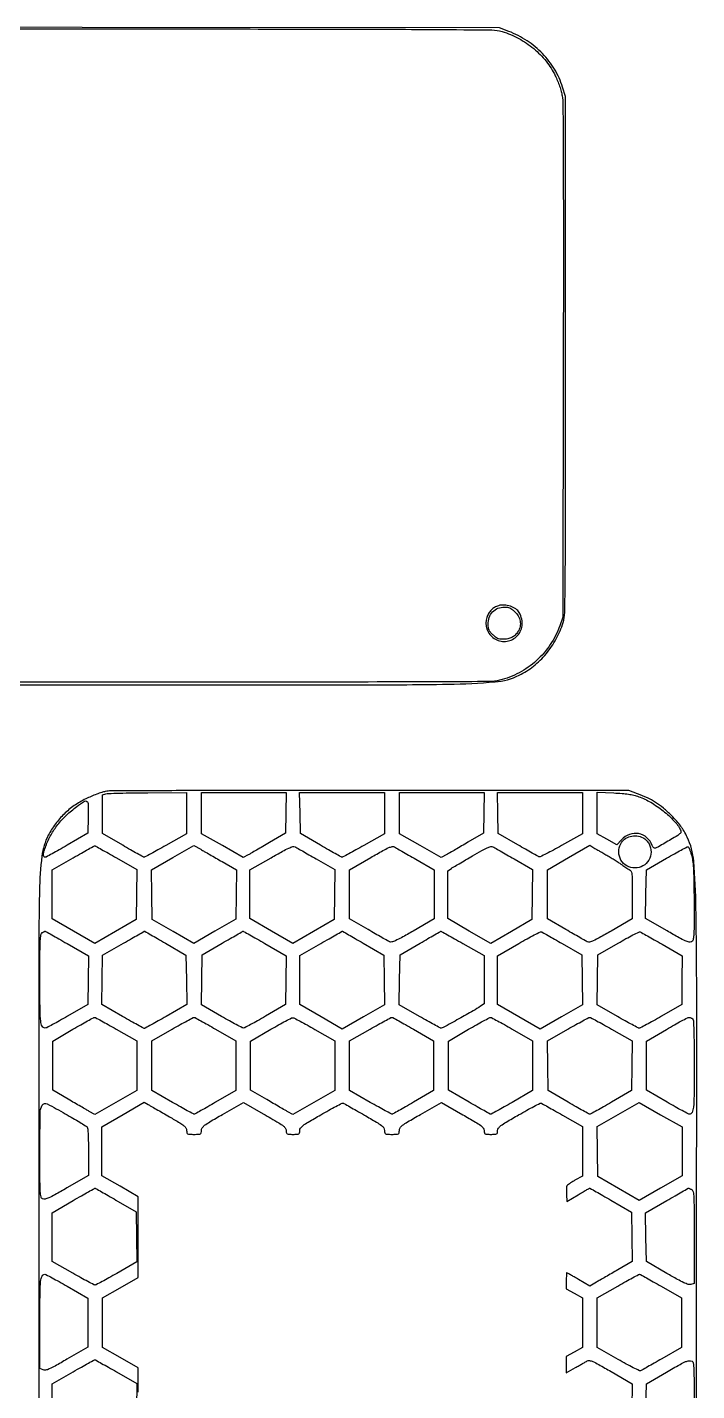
# Model space of a CAD drawing. Extents: x 59 to 2262, y 42 to 2281.
# Drawn here: x 1765 to 2262, y 1267 to 2281 of the extents above; entities that cross this region are included whole.
import ezdxf

# ---------------------------------------------------------------- set-up
doc = ezdxf.new("R2010")
doc.units = 0

msp = doc.modelspace()

# ---------------------------------------------------------------- linework, layer by layer
for points in [[(1416.88808, 2142.603024, 0.000001), (1458.552596, 2213.952597)], [(1497.23666, 2279.578695, -0.000007), (1587.23961, 2279.725788, -0.000388)], [(1686.498145, 2279.809561, -0.000233), (1804.317767, 2279.76259, -0.000102), (1996.21453, 2279.557509, -0.001313), (2067.888031, 2279.27812, -0.001261), (2109.698356, 2278.899886, -0.070261), (2117.407799, 2277.720039, -0.051294), (2129.667796, 2272.61371, -0.049344), (2140.804857, 2265.063573, -0.050123), (2150.087219, 2255.610126, -0.056885), (2156.857588, 2244.869968, -0.016607), (2158.48441, 2241.183579, -0.012645), (2160.027376, 2237.048012, -0.012838), (2161.27951, 2233.086501, -0.02849), (2161.98106, 2230, -0.040188), (2162.532484, 2223.618908, -0.000445), (2162.748825, 2180.171675, -0.001073), (2162.862545, 2121.67313, -0.000326), (2162.786825, 2033), (2162.5, 1842.5), (2160.162054, 1836, -0.061557), (2153.094656, 1822.025842, -0.06093), (2142.817232, 1810.138789, -0.061048), (2129.998137, 1801.098166, -0.062249), (2115.45765, 1795.492614, -0.059883), (2107.809801, 1794.539423, -0.000373), (2038.323914, 1794.287419, -0.00078), (1928.774131, 1794.14266, -0.00009), (1682.45765, 1794.245377)], [(1681, 1792.228073, 0.000098), (2006.533661, 1792.083365, 0.003981), (2077.492499, 1792.630684, 0.016797), (2112.128213, 1794.338401, 0.093373), (2130, 1799.266512, 0.055186), (2140.71725, 1806.068508, 0.050238), (2150.066237, 1815.246727, 0.04944), (2157.528321, 1826.261855, 0.049819), (2162.660308, 1838.5, 0.068906), (2163.844294, 1845.840363, 0.003265), (2164.239819, 1870.876059, 0.002156), (2164.460884, 1915.483488, 0.000161), (2164.5, 2037), (2164.5, 2229.5), (2162.282083, 2236.5, 0.058608), (2156.306456, 2249.741387, 0.057056), (2147.376682, 2261.366983, 0.055864), (2135.857479, 2270.87812, 0.051936), (2122.241551, 2277.877182), (2115.5, 2280.5), (1805.5, 2280.709285), (1495.5, 2280.91857)], [(2261.772515, 1230, 0.000097), (2261.917815, 1555.00059, 0.003917), (2261.378083, 1626.196468, 0.016382), (2259.700994, 1660.982489, 0.092121), (2254.853188, 1678.869968, 0.018218), (2252.487343, 1683.361383, 0.026856), (2250.064019, 1687.101244, 0.025071), (2247.128416, 1690.740536, 0.013387), (2243.163353, 1694.948551, 0.021634), (2237.154482, 1700.491435, 0.032382), (2231.416233, 1704.737808, 0.033008), (2225.262507, 1708.150469, 0.023722), (2218, 1711.160545), (2211.5, 1713.5), (2019.5, 1713.64572, 0.000388), (1940.180657, 1713.644368, 0.000812), (1878.451394, 1713.495223, 0.000167), (1826.885938, 1713.269725, 0.045382), (1822.5, 1712.849996, 0.034145), (1819.952235, 1712.187561, 0.010441), (1816.202737, 1710.846356, 0.010398), (1812.055619, 1709.164899, 0.011193), (1808.083785, 1707.351121, 0.039146), (1799.496258, 1702.330876, 0.040853), (1791.926709, 1696.097064, 0.040877), (1785.475328, 1688.719118, 0.039287), (1780.214328, 1680.29508, 0.090842), (1775.465337, 1664.862823, 0.024039), (1773.672401, 1639.024248, 0.005367), (1773.121941, 1586.478185, 0.00014), (1773.248391, 1351.918122), (1773.5, 1044.66176)], [(1846.964291, 1266.25), (1846.928583, 1284.5), (1833.714291, 1292.034085), (1820.5, 1299.568169), (1820.5, 1318.034085), (1820.5, 1336.5), (1833.716765, 1344), (1846.93353, 1351.5), (1846.966765, 1381.568666), (1847, 1411.637332), (1833.5, 1419.408393), (1820, 1427.179455), (1820, 1445.352149), (1820, 1463.524843), (1835.75, 1472.676409), (1851.5, 1481.827976), (1854.5, 1480.10601, -0.000119), (1856.337116, 1479.050944, -0.000015), (1860.364063, 1476.736813, -0.000017), (1865.14834, 1473.987067, -0.000014), (1870.25, 1471.054481, -0.003824), (1877.831734, 1466.618496, -0.034346), (1880.996301, 1464.426936, -0.088858), (1882.480735, 1462.731659, -0.136319), (1883, 1460.862459, 0.04715), (1883.162475, 1459.143326, 0.229524), (1883.730356, 1458.380112, 0.112304), (1884.961708, 1458.057552, 0.008132), (1888.5, 1458, 0.008085), (1892.053765, 1458.057468, 0.114041), (1893.277366, 1458.382238, 0.229926), (1893.841174, 1459.151855, 0.045096), (1894, 1460.90923, -0.149955), (1894.604416, 1462.879232, -0.081147), (1896.362312, 1464.738704, -0.02935), (1900.130948, 1467.277598, -0.002879), (1909.596083, 1472.803178), (1925.192166, 1481.787896), (1939.846083, 1473.294064, -0.001524), (1951.436571, 1466.528595, -0.028508), (1954.950927, 1464.183657, -0.104593), (1956.461046, 1462.451298, -0.127824), (1957, 1460.377555, 0.071993), (1957.191847, 1459.052062, 0.213), (1957.77575, 1458.368878, 0.100754), (1959.008918, 1458.06313, 0.010552), (1962, 1458, 0.009938), (1965.13411, 1458.062302, 0.117208), (1966.299315, 1458.388678, 0.221767), (1966.84296, 1459.137641, 0.047888), (1967, 1460.773557, -0.160024), (1967.619795, 1462.66054, -0.072921), (1969.467104, 1464.526791, -0.027825), (1973.337447, 1467.114164, -0.003018), (1982.620618, 1472.523557, -0.003648), (1988.676112, 1475.944847, -0.005746), (1993.928875, 1478.783773, -0.001824), (1998.492531, 1481.161706, -0.191444), (1999.181479, 1481.229713, -0.057117), (1999.863422, 1480.946181, -0.000634), (2004.233898, 1478.50493, -0.001965), (2009.26721, 1475.659009, -0.001278), (2015.060861, 1472.333407, -0.003109), (2024.022553, 1467.084265, -0.029787), (2027.685557, 1464.601665, -0.07986), (2029.409173, 1462.774418, -0.150328), (2030, 1460.853694, 0.047548), (2030.163172, 1459.141709, 0.229436), (2030.731832, 1458.379713, 0.111977), (2031.96466, 1458.057568, 0.008141), (2035.5, 1458, 0.008072), (2039.058038, 1458.057446, 0.114527), (2040.279497, 1458.382837, 0.23002), (2040.842181, 1459.154227, 0.044539), (2041, 1460.922404, -0.149223), (2041.603527, 1462.8996, -0.082404), (2043.353649, 1464.752214, -0.02954), (2047.117306, 1467.274044, -0.00285), (2056.639075, 1472.796575), (2072.278151, 1481.748342), (2088.123503, 1472.624171, -0.003009), (2097.48891, 1467.156003, -0.027042), (2101.44172, 1464.5176, -0.069626), (2103.345646, 1462.627858, -0.16252), (2103.984427, 1460.75, 0.049198), (2104.153009, 1459.13455, 0.220201), (2104.703762, 1458.388279, 0.11587), (2105.876601, 1458.062649, 0.010028), (2109, 1458, 0.01), (2112.124889, 1458.062501, 0.11605), (2113.295879, 1458.387923, 0.220815), (2113.844318, 1459.133818, 0.049109), (2114.008463, 1460.75, -0.161595), (2114.636438, 1462.623006, -0.070762), (2116.510051, 1464.497334, -0.027431), (2120.408398, 1467.104397, -0.003054), (2129.649072, 1472.5, -0.003786), (2135.710899, 1475.92916, -0.005957), (2140.973415, 1478.772248, -0.001943), (2145.54056, 1481.147223, -0.193122), (2146.248502, 1481.214035, -0.055086), (2146.948903, 1480.919964, -0.000652), (2151.306203, 1478.4891, -0.001961), (2156.330388, 1475.651667, -0.001279), (2162.107894, 1472.339228), (2177, 1463.750384), (2177, 1445.383741), (2177, 1427.017099), (2171.413183, 1423.864094, 0.012052), (2169.239208, 1422.567121, 0.015962), (2167.329437, 1421.277516, 0.013314), (2165.821048, 1420.124917, 0.13208), (2165.356387, 1419.486346, 0.074704), (2165.18972, 1418.731382, 0.010543), (2165.114586, 1417.135942, 0.011827), (2165.110167, 1415.230709, 0.009816), (2165.193204, 1413.204824), (2165.5, 1408.148046), (2173.836445, 1413.074023, -0.00127), (2177.050991, 1414.962485, -0.002047), (2179.799954, 1416.552994, -0.000331), (2182.239655, 1417.949123, -0.13051), (2182.431253, 1418, -0.12971), (2182.626442, 1417.948498, -0.0001), (2187.138997, 1415.387744, -0.001113), (2192.169788, 1412.516751, -0.00068), (2198.094808, 1409.107215), (2213.5, 1400.21443), (2213.77127, 1381.823373), (2214.042541, 1363.432316), (2203.27127, 1357.241835, 0.00018), (2198.778044, 1354.657324, 0.000169), (2194.184588, 1352.010891, 0.000168), (2190.107567, 1349.658337, 0.000577), (2187.463496, 1348.127381), (2182.426991, 1345.203409), (2174.127051, 1350.101704, 0.002039), (2170.915661, 1351.979323, 0.003218), (2168.143736, 1353.561126, 0.000814), (2165.713786, 1354.921919, 0.127907), (2165.413555, 1355, 0.388599), (2165.247254, 1354.847762, 0.00466), (2165.121482, 1353.257385, 0.010864), (2165.029735, 1351.342337, 0.006536), (2165, 1349.067693), (2165, 1343.135385), (2171, 1339.836868), (2177, 1336.538351), (2177, 1318), (2177, 1299.461649), (2171, 1296.163132), (2165, 1292.864615), (2165, 1286.846242), (2165, 1280.827868), (2171.75, 1284.579706, 0.001466), (2174.480912, 1286.108123, 0.001636), (2177.104688, 1287.598033, 0.001507), (2179.332827, 1288.881869, 0.008643), (2180.5, 1289.586323, -0.19038), (2182.220716, 1289.906662, -0.056573), (2184.819806, 1289.087764, -0.023931), (2189.143907, 1286.912418, -0.002982), (2198.271208, 1281.687424), (2214.042416, 1272.533744), (2213.771208, 1254.175994)]]:
    msp.add_lwpolyline(points, format="xyb")
for points in [[(2114.619302, 1850.975888, 0.065175), (2111.81632, 1849.709448, 0.057763), (2109.304966, 1847.720107, 0.05698), (2107.285077, 1845.179087, 0.059826), (2105.929958, 1842.287771, 0.167116), (2106.038199, 1833.55698, 0.162407), (2111.486638, 1826.616908, 0.164915), (2119.938756, 1824.401586, 0.171865), (2127.828267, 1827.839577, 0.082648), (2130.758994, 1831.658842, 0.091557), (2132.163718, 1836.089993, 0.087148), (2131.925108, 1840.909187, 0.067118), (2130.080137, 1845.850263, 0.125815), (2127.625572, 1848.529235, 0.064752), (2123.500648, 1850.518977, 0.062627), (2118.802921, 1851.446973, 0.091287)], [(2126.57639, 1846.749399, -0.073174), (2129.356768, 1843.331395, -0.092054), (2130.765917, 1839.509163, -0.09565), (2130.682411, 1835.551874, -0.085647), (2129.147294, 1831.738326, -0.05888), (2127.071315, 1829.12443, -0.07813), (2124.614064, 1827.347719, -0.073086), (2121.599738, 1826.334833, -0.044594), (2117.852947, 1826, -0.03688), (2115.637843, 1826.16361, -0.07025), (2113.928563, 1826.669448, -0.063746), (2112.321286, 1827.666666, -0.025697), (2110.4, 1829.4, -0.02565), (2108.65303, 1831.336035, -0.06501), (2107.659672, 1832.94545, -0.070815), (2107.160164, 1834.671156, -0.035104), (2107, 1836.94966, -0.078336), (2107.842253, 1842.292586, -0.111256), (2110.28275, 1846.41703, -0.114704), (2114.190851, 1849.013845, -0.087078), (2119.264685, 1849.959962, -0.043361), (2121.276678, 1849.806689, -0.062845), (2122.983118, 1849.30076, -0.055678), (2124.653624, 1848.333184, -0.026402)], [(1809.780779, 1693.899247), (1809.5, 1681.798493), (1794.163226, 1672.899247, -0.00226), (1788.222869, 1669.488118, -0.003542), (1783.080705, 1666.614154, -0.000996), (1778.5892, 1664.15707, -0.125296), (1777.972243, 1664, -0.250713), (1776.948735, 1664.547637, -0.160999), (1776.582488, 1665.876475, -0.063214), (1777.017852, 1668.316329, -0.01429), (1778.390533, 1672.305403, -0.037693), (1782.259303, 1680.623375, -0.038341), (1787.313992, 1688.216251, -0.036942), (1793.653699, 1695.189614, -0.030388), (1801.360009, 1701.658853, -0.014354), (1807.123819, 1705.677752, -0.34385), (1808.965054, 1705.526082, -0.208864), (1809.879036, 1703.448414, -0.006455)], [(1882.96497, 1696.75), (1882.929939, 1681.5), (1867.599975, 1672.75, -0.002548), (1861.660031, 1669.39963, -0.00399), (1856.513217, 1666.584683, -0.001167), (1852.024394, 1664.189423, -0.136604), (1851.385005, 1664.048921, -0.112374), (1850.748653, 1664.231239, -0.001002), (1846.35372, 1666.659926, -0.003391), (1841.313346, 1669.503382, -0.002175), (1835.5, 1672.868753), (1820.5, 1681.639663), (1820.5, 1696.024747), (1820.5, 1710.40983), (1823, 1711.105235, -0.059985), (1824.844374, 1711.386771, -0.001553), (1833.210938, 1711.625646, -0.003268), (1843.05237, 1711.81168, -0.002224), (1854.25, 1711.90032), (1883, 1712)], [(1956.776046, 1696.901982), (1956.5, 1681.803964), (1944.5, 1674.828785, -0.000383), (1939.633996, 1672.005333, -0.000427), (1934.936314, 1669.289711, -0.000393), (1930.927795, 1666.981245, -0.00225), (1928.793834, 1665.767298), (1925.087668, 1663.68099), (1909.553853, 1672.590495), (1894.020038, 1681.5), (1894.010019, 1696.75), (1894, 1712), (1925.526046, 1712), (1957.052092, 1712)], [(2029.96497, 1696.75), (2029.929939, 1681.5), (2014.599975, 1672.75, -0.002548), (2008.660031, 1669.39963, -0.00399), (2003.513217, 1666.584683, -0.001167), (1999.024394, 1664.189423, -0.136604), (1998.385005, 1664.048921, -0.112357), (1997.748644, 1664.231219, -0.001002), (1993.35372, 1666.659515, -0.00339), (1988.313346, 1669.50252, -0.002175), (1982.5, 1672.867353), (1967.5, 1681.636865), (1967.223954, 1696.818432), (1966.947908, 1712), (1998.473954, 1712), (2030, 1712)], [(2103.776046, 1696.902417), (2103.5, 1681.804835), (2092, 1675.094786, -0.000593), (2087.290177, 1672.354171, -0.000622), (2082.648235, 1669.668138, -0.000596), (2078.635275, 1667.35909, -0.002778), (2076.313142, 1666.043715), (2072.126284, 1663.702694), (2056.576671, 1672.601347), (2041.027058, 1681.5), (2041.013529, 1696.75), (2041, 1712), (2072.526046, 1712), (2104.052092, 1712)], [(2176.97398, 1696.75), (2176.947959, 1681.5), (2161.450144, 1672.652158, -0.005482), (2155.421463, 1669.29743, -0.008526), (2150.144626, 1666.551763, -0.003602), (2145.619922, 1664.335196, -0.212912), (2144.726165, 1664.309487, -0.030537), (2143.849896, 1664.734784, -0.000627), (2139.600811, 1667.134862, -0.00147), (2134.64526, 1669.961474, -0.000989), (2129, 1673.218392), (2114.5, 1681.622125), (2114.223954, 1696.811062), (2113.947908, 1712), (2145.473954, 1712), (2177, 1712)], [(2218.858026, 1708.992771, -0.04957), (2227.782168, 1704.801299, -0.033589), (2237.026447, 1698.404652, -0.034067), (2244.987892, 1691.126843, -0.070706), (2249.874806, 1684.295186, -0.139023), (2250.166183, 1682.883119, -0.180631), (2249.619609, 1681.69194, -0.05752), (2247.804643, 1680.259084, -0.005), (2242.761001, 1677.212606, -0.001507), (2233.489503, 1671.775809, -0.053234), (2231.205883, 1670.753328, -0.288532), (2229.957549, 1671.068353, -0.100241), (2228.923937, 1672.709758, 0.121873), (2224.90451, 1678.525882, 0.135149), (2218.780902, 1681.520704, 0.134274), (2211.956109, 1680.968305, 0.119617), (2206.013617, 1677.025364), (2202.5, 1673.230046), (2195.261229, 1677.365023), (2188.022458, 1681.5), (2188.011229, 1696.87072), (2188, 1712.24144), (2200.25, 1711.741776, -0.008321), (2206.465803, 1711.384547, -0.018157), (2211.209519, 1710.858892, -0.02266), (2215.159314, 1710.091144, -0.025692)], [(1830.771659, 1663.542974), (1846.043317, 1654.778818), (1845.771659, 1636.205605), (1845.5, 1617.632392), (1830.202291, 1608.793886), (1814.904582, 1599.95538), (1798.952291, 1609.120027), (1783, 1618.284674), (1783.014918, 1636.392337), (1783.029837, 1654.5), (1798.764918, 1663.604583, -0.002185), (1804.833496, 1667.080648, -0.003545), (1810.024695, 1669.975646, -0.000642), (1814.615524, 1672.485669, -0.223966), (1815, 1672.508148, -0.033553), (1815.382342, 1672.323766, -0.000116), (1819.839175, 1669.791708, -0.000631), (1824.881299, 1666.917158, -0.000396)], [(1909.27127, 1660.758165), (1920.042541, 1654.567684), (1919.77127, 1636.232043), (1919.5, 1617.896401), (1903.932108, 1608.932661), (1888.364217, 1599.968921), (1872.932108, 1608.877246), (1857.5, 1617.78557), (1857.228505, 1636.23767), (1856.95701, 1654.68977), (1872.67399, 1663.753467), (1888.390971, 1672.817164), (1893.445485, 1669.882905, 0.000572), (1896.096947, 1668.347727, 0.000167), (1900.179297, 1665.992131, 0.000168), (1904.776723, 1663.343431, 0.00018)], [(2196, 1664.972489, -0.006702), (2199.087266, 1663.150252, -0.006468), (2202.161566, 1661.224734, -0.006413), (2204.824728, 1659.459614, -0.023421), (2206.44363, 1658.241708, 0.017823), (2207.739621, 1657.243821, 0.014319), (2209.200065, 1656.261972, 0.014559), (2210.603515, 1655.431846, 0.03544), (2211.69363, 1654.926382, -0.16712), (2213.034073, 1653.809884, -0.106187), (2213.705644, 1651.871607, -0.028766), (2213.959036, 1647.944642, -0.00173), (2214, 1636.108165), (2214, 1618.166829), (2198.344857, 1609.13126, -0.0033), (2189.571542, 1604.144529, -0.022342), (2185.110368, 1601.903147, -0.046747), (2182.357121, 1600.967841, -0.18034), (2180.594857, 1601.185325, -0.009012), (2179.201922, 1601.942058, -0.000547), (2175.076302, 1604.286601, -0.000817), (2170.169435, 1607.09286, -0.000604), (2164.75, 1610.212737), (2151, 1618.150517), (2151, 1636.372723), (2151, 1654.594929), (2166.74192, 1663.729509), (2182.483841, 1672.864089), (2185.49192, 1671.064457, 0.002757), (2187.126629, 1670.098668, 0.000681), (2189.819502, 1668.532594, 0.000697), (2192.908, 1666.74781, 0.000698)], [(2222.032733, 1678.483073, -0.047307), (2223.266794, 1677.688951, -0.029774), (2224.550053, 1676.550053, -0.029774), (2225.688951, 1675.266794, -0.047307), (2226.483073, 1674.032733, -0.121535), (2227.966687, 1667.846101, -0.130753), (2226.333447, 1661.864605, -0.133471), (2221.982804, 1657.570649, -0.129077), (2216, 1656, -0.129087), (2210.019122, 1657.570275, -0.133363), (2205.667748, 1661.863482, -0.130701), (2204.032049, 1667.842517, -0.121685), (2205.512571, 1674.024309, -0.112034), (2208.376935, 1677.422335, -0.096209), (2212.584067, 1679.48294, -0.092355), (2217.411442, 1679.867182, -0.093393)], [(1979.271644, 1662.7436), (1993.043287, 1654.770702), (1992.771644, 1636.202988), (1992.5, 1617.635274), (1977.209304, 1608.765701), (1961.918608, 1599.896129), (1945.959304, 1609.147488), (1930, 1618.398847), (1930.018727, 1636.449423), (1930.037454, 1654.5), (1945.768727, 1663.594697, -0.003605), (1954.226514, 1668.403356, -0.020219), (1958.868466, 1670.757391, -0.036258), (1961.805729, 1671.850965, -0.187693), (1963.5, 1671.702947, -0.013837), (1964.837445, 1670.996624, -0.000763), (1968.95792, 1668.664229, -0.001181), (1973.850679, 1665.869504, -0.000863)], [(2053.25, 1662.470045), (2067, 1654.559811), (2067, 1636.370675), (2067, 1618.18154), (2051.323096, 1609.150262, -0.00334), (2042.589762, 1604.196495, -0.022014), (2038.100158, 1601.942576, -0.045083), (2035.322034, 1600.987443, -0.182112), (2033.573096, 1601.196971, -0.009058), (2032.192104, 1601.94716, -0.000541), (2028.06991, 1604.290022, -0.000813), (2023.167875, 1607.093693, -0.0006), (2017.75, 1610.212737), (2004, 1618.150517), (2004, 1636.430889), (2004, 1654.711261), (2019.75, 1663.785556, -0.003025), (2028.826327, 1668.941968, -0.023738), (2033.16566, 1671.108828, -0.055237), (2035.780576, 1671.932929, -0.189692), (2037.5, 1671.620065, 0.006747), (2038.854525, 1670.805499, 0.000408), (2042.951562, 1668.420835, 0.00061), (2047.837472, 1665.590318, 0.000451)], [(2126.271742, 1662.774659), (2140.043484, 1654.824276), (2139.771742, 1636.229775), (2139.5, 1617.635274), (2124.250497, 1608.789598), (2109.000994, 1599.943923), (2093.000497, 1609.154187), (2077, 1618.364451), (2077, 1636.159173), (2077, 1653.953894), (2079.699324, 1655.726947, -0.010282), (2081.408412, 1656.799916, -0.001095), (2085.439357, 1659.204466, -0.00135), (2090.254378, 1662.044914, -0.001084), (2095.449324, 1665.075492, -0.004527), (2102.391061, 1669.021363, -0.023471), (2106.340848, 1670.982684, -0.042737), (2108.895476, 1671.853547, -0.174707), (2110.5, 1671.688013, -0.015566), (2111.836238, 1670.992596, -0.000853), (2115.957949, 1668.67249, -0.001324), (2120.850729, 1665.890236, -0.000967)], [(2258.181777, 1664.930241, -0.034981), (2259.047151, 1660.32839, -0.01637), (2259.551267, 1654.283815, -0.009766), (2259.827606, 1645.354702, -0.002247), (2259.931777, 1630.285184, -0.001138), (2259.934325, 1612.292922, -0.015925), (2259.714345, 1605.821831, -0.046489), (2259.183678, 1602.506945, -0.209943), (2258.001262, 1601.000675, -0.190672), (2256.287572, 1600.803463, -0.041178), (2253.424822, 1601.830816, -0.021041), (2248.809252, 1604.169211, -0.003329), (2239.9796, 1609.197484), (2223.956677, 1618.463984), (2224.228338, 1636.481992), (2224.5, 1654.5), (2239.5, 1663.240608, -0.004155), (2245.321779, 1666.568501, -0.006515), (2250.3875, 1669.322492, -0.002277), (2254.771621, 1671.606997, -0.196668), (2255.5, 1671.670849, -0.211997), (2255.969849, 1671.259799, -0.013897), (2256.700272, 1669.562769, -0.018235), (2257.464792, 1667.416453, -0.012478)], [(1794.156902, 1599.847805), (1810.04394, 1590.69561), (1809.77197, 1572.620996), (1809.5, 1554.546382), (1794.5, 1545.785104, -0.00414), (1788.639696, 1542.426948, -0.00616), (1783.450938, 1539.593952, -0.002937), (1779.010369, 1537.273302, -0.117539), (1777.95, 1537.011913, -0.277857), (1775.712891, 1538.335797, -0.096682), (1774.554162, 1542.060082, -0.02545), (1774.081352, 1550.2056, -0.001773), (1774, 1573.15031, -0.001079), (1774.044015, 1593.547227, -0.011494), (1774.270513, 1601.841095, -0.023124), (1774.709671, 1606.376435, -0.229037), (1775.75, 1607.919901, -0.007632), (1776.448324, 1608.312487, -0.00998), (1777.099011, 1608.648701, -0.007819), (1777.650222, 1608.909094, -0.086932), (1777.884932, 1608.969591, -0.14828), (1778.173854, 1608.906322, -0.000234), (1782.823608, 1606.30261, -0.001813), (1788.038288, 1603.354453, -0.001116)], [(1867.194366, 1600.11395), (1882.5, 1591.2279), (1882.771247, 1572.836556), (1883.042493, 1554.445212), (1867.771247, 1545.640305, -0.00192), (1861.857502, 1542.260816, -0.003004), (1856.740929, 1539.403347, -0.000831), (1852.269664, 1536.951066, -0.106565), (1851.665957, 1536.772447, -0.143137), (1851.060974, 1536.900767, -0.001073), (1846.545997, 1539.340968, -0.003893), (1841.380119, 1542.199618, -0.002474), (1835.407514, 1545.604748), (1819.983115, 1554.5), (1820.241557, 1572.834814), (1820.5, 1591.169629), (1835.977994, 1600.084814, -0.000566), (1841.928017, 1603.503006, -0.00093), (1846.972887, 1606.381164, -0.00007), (1851.508341, 1608.956691, -0.129801), (1851.672361, 1609, -0.130649), (1851.836209, 1608.956443, -0.000072), (1856.321203, 1606.389723, -0.000944), (1861.310433, 1603.520969, -0.000575)], [(1941.171592, 1599.870418), (1957.044115, 1590.740835), (1956.772058, 1572.620418), (1956.5, 1554.5), (1941.5, 1545.758855, -0.003465), (1935.657706, 1542.408314, -0.00525), (1930.525687, 1539.58282, -0.002164), (1926.107752, 1537.235154, -0.119891), (1925.204465, 1537.008855, -0.121985), (1924.30043, 1537.226196, -0.002217), (1919.890286, 1539.539791, -0.005357), (1914.766011, 1542.327803, -0.003535), (1908.932904, 1545.637243), (1893.956879, 1554.274485), (1894.228439, 1572.837911), (1894.5, 1591.401337), (1909.5, 1600.157472, -0.000884), (1915.279407, 1603.517466, -0.001429), (1920.211113, 1606.354182, -0.000201), (1924.60082, 1608.860125, -0.103018), (1924.899534, 1608.956804, -0.155207), (1925.199541, 1608.895908, -0.000264), (1929.844259, 1606.305496, -0.001965), (1935.057511, 1603.367463, -0.00121)], [(2014.188536, 1600.149655), (2029.5, 1591.299309), (2029.771346, 1572.845311), (2030.042692, 1554.391312), (2014.337245, 1545.347514), (1998.631798, 1536.303716), (1982.831472, 1545.401858), (1967.031146, 1554.5), (1967.015573, 1572.666586), (1967, 1590.833171), (1982.738041, 1599.916586, -0.000517), (1988.786678, 1603.399309, -0.000849), (1993.911928, 1606.331747, -0.000058), (1998.524415, 1608.959704, -0.130168), (1998.676578, 1609, -0.130289), (1998.828655, 1608.959688, -0.000062), (2003.31592, 1606.400211, -0.000873), (2008.30347, 1603.543008, -0.000531)], [(2088.130407, 1599.925431), (2104, 1590.850861), (2104, 1572.993525), (2104, 1555.136188), (2101.25, 1553.235461, -0.020695), (2095.889759, 1549.849467, -0.00344), (2085.273444, 1543.839432, -0.000959), (2073.664959, 1537.40191, -0.126776), (2072.105319, 1537, -0.121825), (2071.289688, 1537.201723, -0.001792), (2066.883346, 1539.543496, -0.004773), (2061.783665, 1542.340222, -0.003119), (2055.952792, 1545.658709), (2040.957037, 1554.317419), (2041.228518, 1572.839878), (2041.5, 1591.362336), (2056.5, 1600.132247, -0.000807), (2062.278068, 1603.497959, -0.001305), (2067.205495, 1606.340367, -0.000176), (2071.595353, 1608.855378, -0.098318), (2071.880407, 1608.951079, -0.159817), (2072.166939, 1608.896255, -0.000248), (2076.810762, 1606.319975, -0.001926), (2082.018775, 1603.401005, -0.001184)], [(2162, 1599.78121), (2176.5, 1591.377079), (2176.771489, 1572.845263), (2177.042978, 1554.313446), (2161.358283, 1545.296502), (2145.673588, 1536.279557), (2129.852367, 1545.389779), (2114.031146, 1554.5), (2114.015573, 1572.65923), (2114, 1590.81846), (2129.75, 1599.907125, -0.004376), (2135.859429, 1603.36171, -0.006902), (2141.167187, 1606.20696, -0.00239), (2145.758782, 1608.559525, -0.216729), (2146.5, 1608.590565, -0.032507), (2147.228622, 1608.238606, -0.000458), (2151.465625, 1605.835662, -0.001276), (2156.370638, 1603.03134, -0.00084)], [(2236.174554, 1599.36632), (2251, 1590.803836), (2250.986471, 1572.651918), (2250.972942, 1554.5), (2235.682176, 1545.75, -0.003214), (2229.733647, 1542.396587, -0.004903), (2224.524277, 1539.570312, -0.001899), (2220.029131, 1537.210109, -0.120501), (2219.169978, 1537, -0.121221), (2218.31295, 1537.210878, -0.001972), (2213.902339, 1539.543496, -0.005015), (2208.788225, 1542.340307, -0.003292), (2202.952792, 1545.658709), (2187.957037, 1554.317419), (2188.228518, 1572.839878), (2188.5, 1591.362336), (2203.5, 1600.13432, -0.006133), (2209.351807, 1603.460804, -0.009385), (2214.512213, 1606.185963, -0.004493), (2218.916449, 1608.357692, -0.197414), (2219.924554, 1608.417554, -0.043375), (2220.921336, 1607.975759, -0.001076), (2225.28562, 1605.557145, -0.002314), (2230.390447, 1602.682723, -0.001573)], [(1830.735149, 1536.252896), (1846, 1527.505792), (1845.986471, 1509.002896), (1845.972942, 1490.5), (1830.423329, 1481.601347), (1814.873716, 1472.702694), (1810.686858, 1475.043715, -0.002792), (1808.364734, 1476.35917, -0.000599), (1804.351765, 1478.668552, -0.000625), (1799.709823, 1481.35504, -0.000596), (1795, 1484.096193), (1783.5, 1490.80765), (1783.5, 1509.086853), (1783.5, 1527.366056), (1798.5, 1536.118689, -0.002372), (1804.320365, 1539.478019, -0.003667), (1809.383137, 1542.319135, -0.001193), (1813.782, 1544.731756, -0.108943), (1814.485149, 1544.935661, -0.138403), (1815.191376, 1544.78525, -0.001457), (1819.66496, 1542.411639, -0.004507), (1824.813123, 1539.600909, -0.002898)], [(1904.5, 1536.197764), (1919.5, 1527.444924), (1919.5, 1509.042294), (1919.5, 1490.639663), (1904.5, 1481.868753, -0.002175), (1898.686654, 1478.503382, -0.003391), (1893.64628, 1475.659926, -0.001002), (1889.251347, 1473.231239, -0.112374), (1888.614995, 1473.048921, -0.136604), (1887.975606, 1473.189423, -0.001167), (1883.486783, 1475.584683, -0.00399), (1878.339969, 1478.39963, -0.002548), (1872.400025, 1481.75), (1857.070061, 1490.5), (1857.045594, 1509), (1857.021127, 1527.5), (1872.260564, 1536.220922, -0.002622), (1878.173818, 1539.563795, -0.004062), (1883.317166, 1542.38136, -0.001327), (1887.785088, 1544.766679, -0.121428), (1888.5, 1544.946224, -0.125443), (1889.212954, 1544.767817, -0.001396), (1893.6125, 1542.378171, -0.004231), (1898.678521, 1539.552235, -0.002731)], [(1978.25, 1536.043423), (1993, 1527.586845), (1992.989981, 1509.043423), (1992.979962, 1490.5), (1977.446147, 1481.590495), (1961.912332, 1472.68099), (1958.206166, 1474.767298, -0.002265), (1956.072215, 1475.98132, -0.000396), (1952.063686, 1478.290123, -0.00043), (1947.366004, 1481.006199, -0.000385), (1942.5, 1483.830188), (1930.5, 1490.806771), (1930.5, 1509.053543), (1930.5, 1527.300315), (1945.5, 1536.091842, -0.004957), (1951.356918, 1539.447026, -0.007461), (1956.534375, 1542.244551, -0.003518), (1960.965285, 1544.514447, -0.149472), (1962, 1544.691685, -0.088505), (1963.030127, 1544.368903, -0.002218), (1967.392188, 1542.072188, -0.004698), (1972.489235, 1539.297765, -0.003177)], [(2051.5, 1536.197764), (2066.5, 1527.444924), (2066.5, 1509.022792), (2066.5, 1490.600661), (2051.5, 1481.843527, -0.00207), (2045.690013, 1478.483781, -0.003239), (2040.660359, 1475.646112, -0.000911), (2036.267095, 1473.21533, -0.113481), (2035.662924, 1473.043196, -0.13588), (2035.055782, 1473.17804, -0.00104), (2030.554896, 1475.583001, -0.003749), (2025.403775, 1478.39915, -0.002386), (2019.449363, 1481.75), (2004.072879, 1490.5), (2004.063739, 1509), (2004.054598, 1527.5), (2019.277299, 1536.227507, -0.002658), (2025.184145, 1539.572433, -0.004119), (2030.322082, 1542.390662, -0.001346), (2034.785206, 1544.775661, -0.123188), (2035.5, 1544.95281, -0.123868), (2036.212896, 1544.771776, -0.00138), (2040.6125, 1542.380106, -0.004182), (2045.678528, 1539.552706, -0.002701)], [(2124.895621, 1536.264427), (2140, 1527.528854), (2140, 1509.011531), (2140, 1490.494208), (2124.735149, 1481.747104, -0.001533), (2118.841565, 1478.393912, -0.00245), (2113.783985, 1475.569462, -0.000485), (2109.318326, 1473.109847, -0.126284), (2108.890341, 1473, -0.127133), (2108.462496, 1473.110573, -0.000477), (2103.955471, 1475.612549, -0.002438), (2098.852592, 1478.484351, -0.001525), (2092.905192, 1481.893784), (2077.5, 1490.787567), (2077.5, 1509.043941), (2077.5, 1527.300315), (2092.5, 1536.071734, -0.002743), (2098.331655, 1539.439064, -0.004191), (2103.430276, 1542.289585, -0.001554), (2107.838016, 1544.687799, -0.107117), (2108.645621, 1544.921576, -0.138373), (2109.455891, 1544.751708, -0.001963), (2113.891627, 1542.410889, -0.005278), (2119.023813, 1539.60678, -0.003433)], [(2198.616902, 1536.25), (2213.963795, 1527.5), (2213.731897, 1509.007612), (2213.5, 1490.515224), (2198.5, 1481.804778, -0.0026), (2192.678552, 1478.464637, -0.004022), (2187.6125, 1475.646425, -0.001327), (2183.213087, 1473.260329, -0.118511), (2182.5, 1473.071863, -0.129758), (2181.786821, 1473.243074, -0.001442), (2177.3875, 1475.626848, -0.004364), (2172.321497, 1478.448443, -0.002815), (2166.5, 1481.801236), (2151.5, 1490.553076), (2151.260366, 1509.026538), (2151.020733, 1527.5), (2166.260366, 1536.227507, -0.002237), (2172.165603, 1539.574359, -0.003491), (2177.283328, 1542.397916, -0.001022), (2181.746894, 1544.808267, -0.117457), (2182.385005, 1544.977507, -0.129294), (2183.024002, 1544.82671, -0.001105), (2187.518189, 1542.42308, -0.00379), (2192.670497, 1539.602261, -0.002422)], [(2258.8, 1543.8, -0.1851), (2259.423324, 1542.401729, -0.004704), (2259.732143, 1535.367857, -0.006841), (2259.942219, 1525.263345, -0.001776), (2260, 1509, -0.001809), (2259.91941, 1486.722408, -0.022733), (2259.47622, 1478.319355, -0.075752), (2258.459753, 1474.328005, -0.301196), (2256.455192, 1473, -0.122204), (2255.645392, 1473.200921, -0.001677), (2251.121396, 1475.612549, -0.004613), (2245.8922, 1478.485145, -0.003005), (2239.905192, 1481.893784), (2224.5, 1490.787567), (2224.5, 1509.008103), (2224.5, 1527.22864), (2239.5, 1536.03722, -0.003849), (2245.360262, 1539.418194, -0.005714), (2250.549063, 1542.280928, -0.002717), (2254.990335, 1544.634438, -0.108462), (2256.05, 1544.9229, -0.067442), (2256.731213, 1544.864872, -0.042026), (2257.497188, 1544.624852, -0.041504), (2258.226748, 1544.253687, -0.058018)], [(1808.75, 1463.777671, -0.193217), (1809.37287, 1462.646715, -0.013736), (1809.717862, 1458.995775, -0.013053), (1809.938238, 1453.575906, -0.003633), (1810, 1445.076979), (1810, 1427.398847), (1794.036186, 1418.144873, -0.003265), (1785.146277, 1413.068804, -0.021621), (1780.58627, 1410.75791, -0.04404), (1777.773096, 1409.769765, -0.187442), (1776.036186, 1409.980634, -0.219337), (1774.805344, 1411.607941, -0.039424), (1774.273047, 1415.471222, -0.013636), (1774.039176, 1423.051211, -0.000893), (1774, 1444.97848, -0.002489), (1774.147141, 1474.530847, -0.145214), (1775.718658, 1479.64063, -0.379909), (1779.365913, 1480.602601, -0.014264), (1792.832419, 1473.301995, -0.001415), (1798.543147, 1469.970256, -0.00206), (1803.558586, 1466.997247, -0.001017), (1807.803097, 1464.445789, -0.035608)], [(1830.5, 1409.132247), (1845.5, 1400.362336), (1845.771561, 1381.818411), (1846.043121, 1363.274485), (1831.067096, 1354.637243, -0.003148), (1825.243083, 1351.326999, -0.004813), (1820.147541, 1348.53719, -0.001822), (1815.746341, 1346.202911, -0.121595), (1814.924307, 1346, -0.120519), (1814.099565, 1346.201724, -0.001733), (1809.585563, 1348.570312, -0.004668), (1804.363055, 1351.39651, -0.003047), (1798.388295, 1354.75), (1783.019048, 1363.5), (1783.009524, 1381.629594), (1783, 1399.759188), (1798.75, 1408.857806, -0.001408), (1804.824073, 1412.343966, -0.002268), (1810.020312, 1415.275734, -0.000379), (1814.628308, 1417.84355, -0.141393), (1815, 1417.929291, -0.115669), (1815.370314, 1417.820988, -0.000344), (1819.759375, 1415.333967, -0.001979), (1824.713571, 1412.496228, -0.001233)], [(2258.065741, 1416.964816, -0.227544), (2259.232478, 1415.371076, -0.032511), (2259.728448, 1411.239103, -0.012686), (2259.959433, 1403.301052, -0.00093), (2260, 1381.483868), (2260, 1347.038104), (2257.499928, 1346.410626, -0.141264), (2255.56455, 1346.47794, -0.029915), (2252.3907, 1347.728174, -0.018779), (2247.633224, 1350.160498, -0.004246), (2239.749928, 1354.6602), (2224.5, 1363.537253), (2224.228048, 1381.611637), (2223.956097, 1399.686022), (2239.728048, 1408.804443, -0.000641), (2245.797631, 1412.303155, -0.001043), (2250.959738, 1415.255658, -0.000112), (2255.577456, 1417.882658, -0.099189), (2255.815741, 1417.961432, -0.12792), (2256.020377, 1417.934073, -0.0074), (2256.606922, 1417.684586, -0.010861), (2257.301784, 1417.358571, -0.007747)], [(1794.188536, 1345.148656), (1809.5, 1336.297313), (1809.5, 1318.035707), (1809.5, 1299.774102), (1794.06393, 1290.811315, -0.003268), (1785.269786, 1285.781664, -0.023465), (1780.901994, 1283.584539, -0.051691), (1778.19491, 1282.699874, -0.161403), (1776.31393, 1282.902825), (1774, 1283.957122), (1774, 1317.778561, -0.001784), (1774.080545, 1340.34745, -0.023249), (1774.530118, 1348.722704, -0.080135), (1775.578766, 1352.663969, -0.295916), (1777.638536, 1354, -0.121422), (1778.50804, 1353.785686, -0.001949), (1783.010995, 1351.399918, -0.004987), (1788.230855, 1348.540897, -0.003271)], [(2235.5, 1345.131247), (2250.5, 1336.360337), (2250.5, 1317.992625), (2250.5, 1299.624914), (2236, 1291.219787, -0.001017), (2230.352661, 1287.96155, -0.001508), (2225.390531, 1285.131949, -0.000656), (2221.139284, 1282.732045, -0.030603), (2220.244361, 1282.298177, -0.212519), (2219.331539, 1282.324265, -0.003761), (2214.810071, 1284.535787, -0.008721), (2209.532144, 1287.282641, -0.005617), (2203.50789, 1290.640847), (2188.027058, 1299.5), (2188.025576, 1318), (2188.024094, 1336.5), (2203.258655, 1345.25, -0.002883), (2209.170336, 1348.6002, -0.004475), (2214.31281, 1351.415317, -0.00147), (2218.778925, 1353.791602, -0.13449), (2219.496608, 1353.951079, -0.112949), (2220.211535, 1353.750396, -0.001274), (2224.611504, 1351.340074, -0.003857), (2229.678334, 1348.496457, -0.002496)], [(1830.771722, 1281.534265), (1846.043443, 1272.813016), (1845.771722, 1254.224145), (1845.5, 1235.635274), (1830.20727, 1226.764521), (1814.91454, 1217.893769), (1798.95727, 1227.086423), (1783, 1236.279077), (1783.018727, 1254.389539), (1783.037454, 1272.5), (1798.768727, 1281.594162, -0.002254), (1804.835863, 1285.065136, -0.003659), (1810.025814, 1287.953345, -0.00067), (1814.61355, 1290.454643, -0.23053), (1815, 1290.471919, -0.026686), (1815.384299, 1290.280643, -0.000094), (1819.839193, 1287.757216, -0.000509), (1824.88136, 1284.893098, -0.000319)], [(2258.418213, 1289.393011, -0.281863), (2259.351778, 1288.177421, -0.015061), (2259.734074, 1283.111912, -0.010141), (2259.953857, 1274.29654, -0.001161), (2260, 1254.428195, -0.000901), (2259.960302, 1232.391813, -0.013152), (2259.727734, 1224.617593, -0.036148), (2259.211499, 1220.621531, -0.223268), (2258.00669, 1219.00358, -0.190734), (2256.296543, 1218.806985, -0.040688), (2253.424901, 1219.83514, -0.020946), (2248.800025, 1222.167193, -0.003345), (2239.984884, 1227.163174), (2223.956389, 1236.389555), (2224.228194, 1254.421587), (2224.5, 1272.453618), (2239.5, 1281.214896, -0.002444), (2249.507731, 1286.994846, -0.027715), (2253.5962, 1289.038037, -0.077547), (2256.149418, 1289.698805, -0.116742)]]:
    msp.add_lwpolyline(points, format="xyb", close=True)
msp.add_lwpolyline([(2250.995483, 1445.366895), (2251, 1427.233791), (2235.102362, 1418.089763), (2219.204725, 1408.945735), (2203.852362, 1417.858917), (2188.5, 1426.7721), (2188.228266, 1445.296013), (2187.956532, 1463.819926), (2203.617101, 1472.783997), (2219.277671, 1481.748068), (2235.134319, 1472.624034), (2250.990966, 1463.5)], close=True)

doc.saveas('drawing.dxf')
